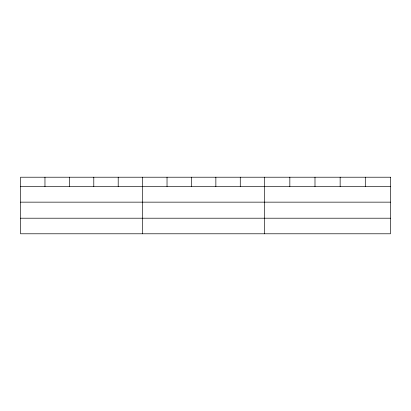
<?xml version="1.0" encoding="UTF-8"?>
<svg xmlns="http://www.w3.org/2000/svg" width="411" height="411" viewBox="0 0 411 411"><rect width="100%" height="100%" fill="white"/><g stroke="black" fill="none" stroke-linecap="round" stroke-linejoin="round"><path stroke-width="0.62" d="M20.55 186.568L390.45 186.568M20.55 202.15L390.45 202.15M20.55 218.205L390.45 218.205M365.297 177.213L365.297 186.568M340.144 177.213L340.144 186.568M314.99 177.213L314.99 186.568M289.837 177.213L289.837 186.568M264.684 177.213L264.684 233.787M240.271 177.213L240.271 186.568M215.857 177.213L215.857 186.568M191.444 177.213L191.444 186.568M167.03 177.213L167.03 186.568M142.617 177.213L142.617 233.787M118.204 177.213L118.204 186.568M93.79 177.213L93.79 186.568M69.377 177.213L69.377 186.568M44.963 177.213L44.963 186.568M390.45 177.213L20.55 177.213L20.55 233.787L390.45 233.787L390.45 177.213"/></g></svg>
